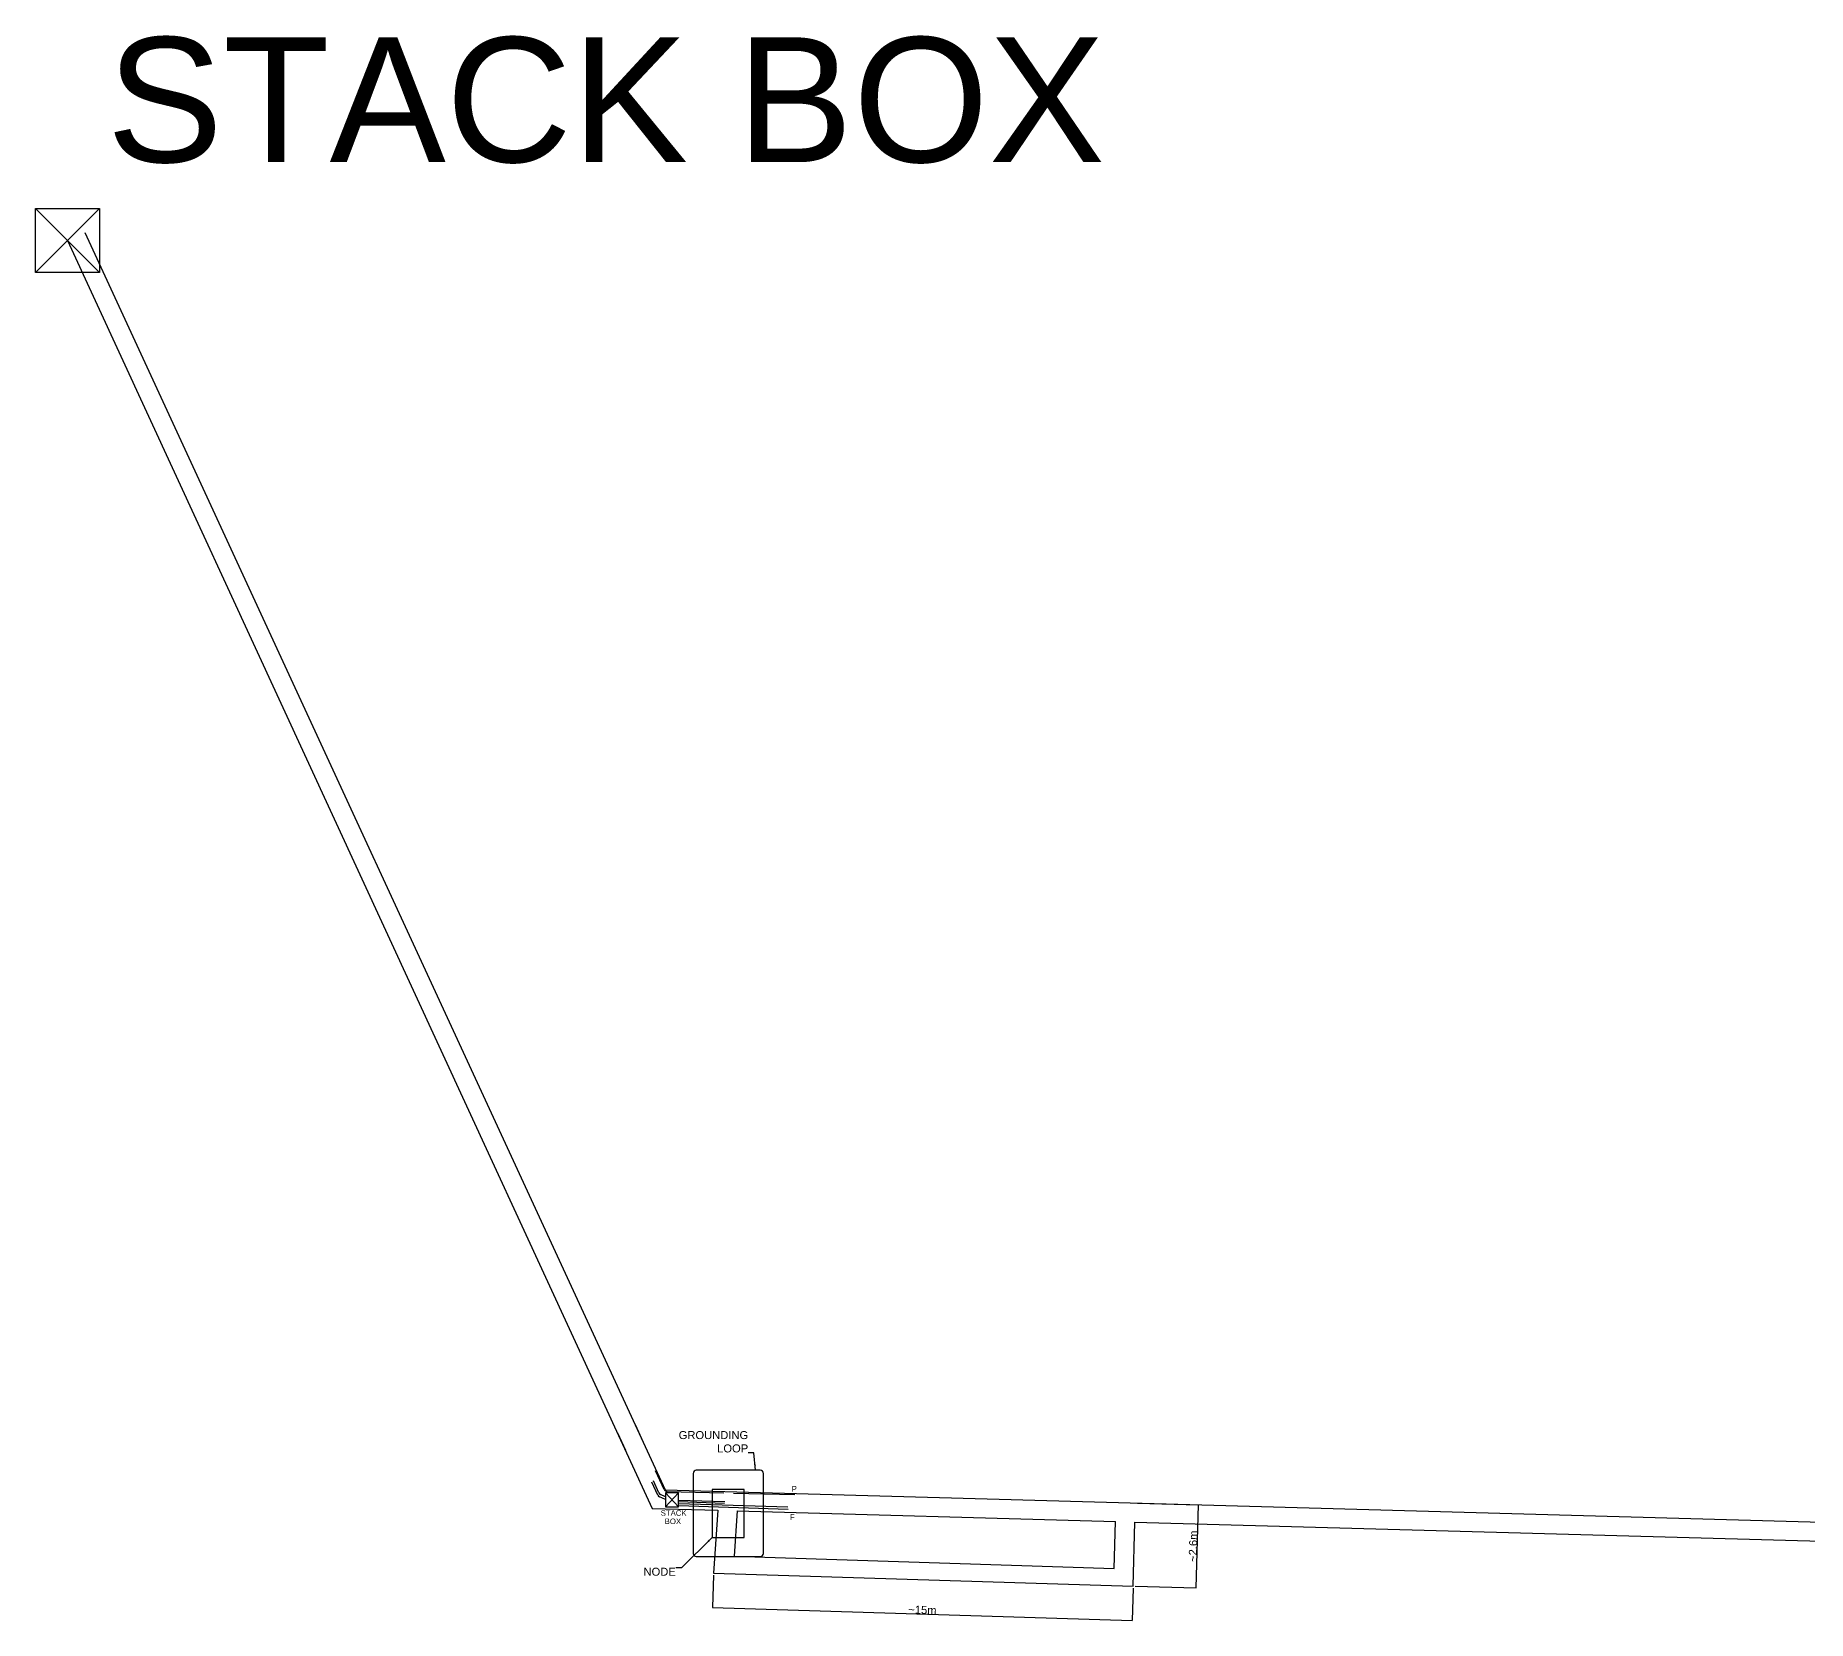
# Model space of a CAD drawing. Header units: millimetres. Extents: x -81648 to 92101, y -2749 to 46797.
# Drawn here: x -18650 to 36725, y -2749 to 46797 of the extents above; entities that cross this region are included whole.
import ezdxf

# ---------------------------------------------------------------- set-up
doc = ezdxf.new("R2010")
doc.units = ezdxf.units.MM
doc.layers.add('H19', color=4, linetype='Continuous')
doc.layers.add('nodes', color=1, linetype='Continuous')
doc.styles.get("Standard").update_dxf_attribs({"font": 'arial.ttf'})
doc.dimstyles.new('ISO-25', dxfattribs={"dimtxt": 2.5, "dimasz": 2.5, "dimexe": 1.25, "dimexo": 0.625, "dimtad": 1, "dimtxsty": 'Standard', "dimcen": 2.5, "dimadec": 0, "dimazin": 0, "dimtfac": 1, "dimtmove": 0, "dimatfit": 3, "dimfxl": 1, "dimarcsym": 0})

# ---------------------------------------------------------------- blocks, each defined once
blk = doc.blocks.new('*D14')
at = {"color": 0, "lineweight": -2}
for p, q in [((15792, 923), (17691, 870)), ((17617, -1726), (17690, 868)), ((15719, -1675), (17618, -1729))]:
    blk.add_line(p, q, dxfattribs=at)
at = {"color": 0}
for points in [[(17690, 868), (17689, 868), (17690, 870)], [(17617, -1726), (17617, -1726), (17617, -1729)]]:
    blk.add_solid(points, dxfattribs=at)
at = {"layer": 'Defpoints', "color": 0}
for p in [(15729, 925), (17690, 870), (15656, -1674)]:
    blk.add_point(p, dxfattribs=at)
at = {"color": 0, "insert": (17525, -426), "char_height": 250, "attachment_point": 5, "rotation": 88.3905}
blk.add_mtext('~2.6m', dxfattribs=at)
blk = doc.blocks.new('*D15')
at = {"color": 0, "lineweight": -2}
for p, q in [((2535, -1328), (2504, -2341)), ((15655, -1736), (15623, -2749)), ((2506, -2340), (15621, -2748))]:
    blk.add_line(p, q, dxfattribs=at)
at = {"color": 0}
for points in [[(2506, -2340), (2506, -2340), (2504, -2340)], [(15621, -2748), (15621, -2747), (15623, -2748)]]:
    blk.add_solid(points, dxfattribs=at)
at = {"layer": 'Defpoints', "color": 0}
for p in [(2537, -1265), (15656, -1674), (15623, -2748)]:
    blk.add_point(p, dxfattribs=at)
at = {"color": 0, "insert": (9067, -2416), "char_height": 250, "attachment_point": 5, "rotation": 358.2181}
blk.add_mtext('~15m', dxfattribs=at)

msp = doc.modelspace()

# ---------------------------------------------------------------- linework, layer by layer
for p, q in [((85.667, 3374.757), (337.01, 2829.939)), ((-459.151, 3123.415), (-207.809, 2578.597)), ((-459.151, 3123.415), (-207.809, 2578.597)), ((994.857, 1347.71), (723.62, 1927.554)), ((1900, 1851.5), (1900, -648.5)), ((4000, 1951.5), (2000, 1951.5)), ((4100, -648.5), (4100, 1851.5)), ((798.456, 1172.25), (615.812, 1578.127)), ((828.566, 1240.405), (664.172, 1613.298)), ((1038.488, 1032.975), (847.165, 1122.76)), ((1038.488, 1120.903), (880.532, 1188.892)), ((1038.488, 1240.477), (1447.431, 801.426)), ((1447.431, 1240.477), (1038.488, 801.426)), ((1082.863, 1290.114), (2865.633, 1244.216)), ((3500, 1351.5), (2500, 1351.5)), ((2500, 1351.5), (2500, -148.5)), ((3158.793, 1236.668), (5080.498, 1188.833)), ((3500, -148.5), (3500, 1351.5)), ((1447.431, 968.179), (2886.423, 921.43)), ((1447.431, 914.517), (4858.475, 801.426)), ((1449.706, 1018.243), (2893.445, 974.811)), ((1458.14, 845.423), (4869.184, 732.331)), ((2673.956, 698.122), (2537.397, -1265.543)), ((3273.188, 680.979), (3179.098, -735.952)), ((15059.485, -1117.181), (15099.974, 342.639)), ((15656.472, -1673.584), (15701.278, 325.962)), ((2500, -148.5), (3500, -148.5)), ((2000, -748.5), (4000, -748.5)), ((3179.098, -735.952), (15059.485, -1117.181)), ((2537.4, -1265.455), (15656.472, -1673.579))]:
    msp.add_line(p, q)
msp.add_lwpolyline([(1038.488, 1240.477), (1038.488, 801.426), (1447.431, 801.426), (1447.431, 1240.477)], close=True)
for centre, start, end in [((2000, 1851.5), 90, 180), ((4000, 1851.5), 0, 90), ((889.648, 1213.287), 204.2277453, 244.8600682), ((920.068, 1280.744), 203.7907739, 246.7114084), ((1085.436, 1390.081), 205.0690482, 268.5252325), ((2000, -648.5), 180, 270), ((4000, -648.5), 270, 0)]:
    msp.add_arc(centre, 100, start, end)
at = {"layer": 'H19'}
for p, q in [((-17105.364, 40638.601), (1029.695, 1332.801)), ((-17650.182, 40387.258), (626.59, 756.692)), ((1029.698, 1332.883), (60279.497, -310.429)), ((626.59, 756.692), (2673.956, 698.122)), ((3273.188, 680.979), (15099.974, 342.639)), ((15701.278, 325.962), (60279.497, -910.429))]:
    msp.add_line(p, q, dxfattribs=at)
at = {"layer": 'nodes'}
for p, q in [((-18650.182, 41387.258), (-16650.182, 39387.258)), ((-18650.182, 39387.258), (-16650.182, 41387.258))]:
    msp.add_line(p, q, dxfattribs=at)
msp.add_lwpolyline([(-18650.182, 39387.258), (-18650.182, 41387.258), (-16650.182, 41387.258), (-16650.182, 39387.258)], close=True, dxfattribs=at)

# ---------------------------------------------------------------- texts
for s, height, p in [('STACK BOX', 3902.5299, (-16426.577, 42836.25)), ('P', 180.076, (4977.319, 1275.492)), ('STACK', 173.6172, (888.467, 526.703)), ('F', 180.076, (4923.514, 398.59)), ('BOX', 173.6172, (1013.471, 266.277))]:
    msp.add_text(s, height=height).set_placement(p)
at = {"char_height": 250, "attachment_point": 3}
for s, insert, width in [('{GROUNDING LOOP}', (3622.687, 3173.535), 281.43074), ('NODE', (1359.721, -1097.6), 1444.02501)]:
    msp.add_mtext(s, dxfattribs=dict(at, insert=insert, width=width))

# ---------------------------------------------------------------- dimensions: what is measured, and where the dimension line sits
for p1, p2, distance, text, override, picture, middle in [((15656.472, -1673.584), (15729.494, 925.179), -1961.211, '~2.6m', {"dimtxt": 250, "dimexo": 62.5, "dimdec": 0, "dimpost": '~<>'}, '*D14', (17525.22, -425.686)), ((2537.4, -1265.455), (15656.472, -1673.584), -1074.908, '~15m', {"dimtxt": 250, "dimexo": 62.5}, '*D15', (9067.5, -2415.72))]:
    dim = msp.add_aligned_dim(p1=p1, p2=p2, distance=distance, text=text, dimstyle='ISO-25', override=override)
    dim.commit()
    dim.dimension.update_dxf_attribs({"geometry": picture, "text_midpoint": middle})

# ---------------------------------------------------------------- leaders
at = {"annotation_type": 0, "has_hookline": 1, "hookline_direction": 1}
for points, override, text_width in [([(3850.251, 1951.5), (3798.312, 2494.827), (3623.312, 2494.827)], {"dimasz": 175, "dimtad": 0}, 2131.25), ([(2500, -148.5), (1533.338, -1098.85), (1360.346, -1098.85)], {"dimasz": 175, "dimgap": 62.5, "dimtad": 0}, 963)]:
    msp.add_leader(points, dimstyle='ISO-25', override=override, dxfattribs=dict(at, text_width=text_width))

doc.saveas('drawing.dxf')
